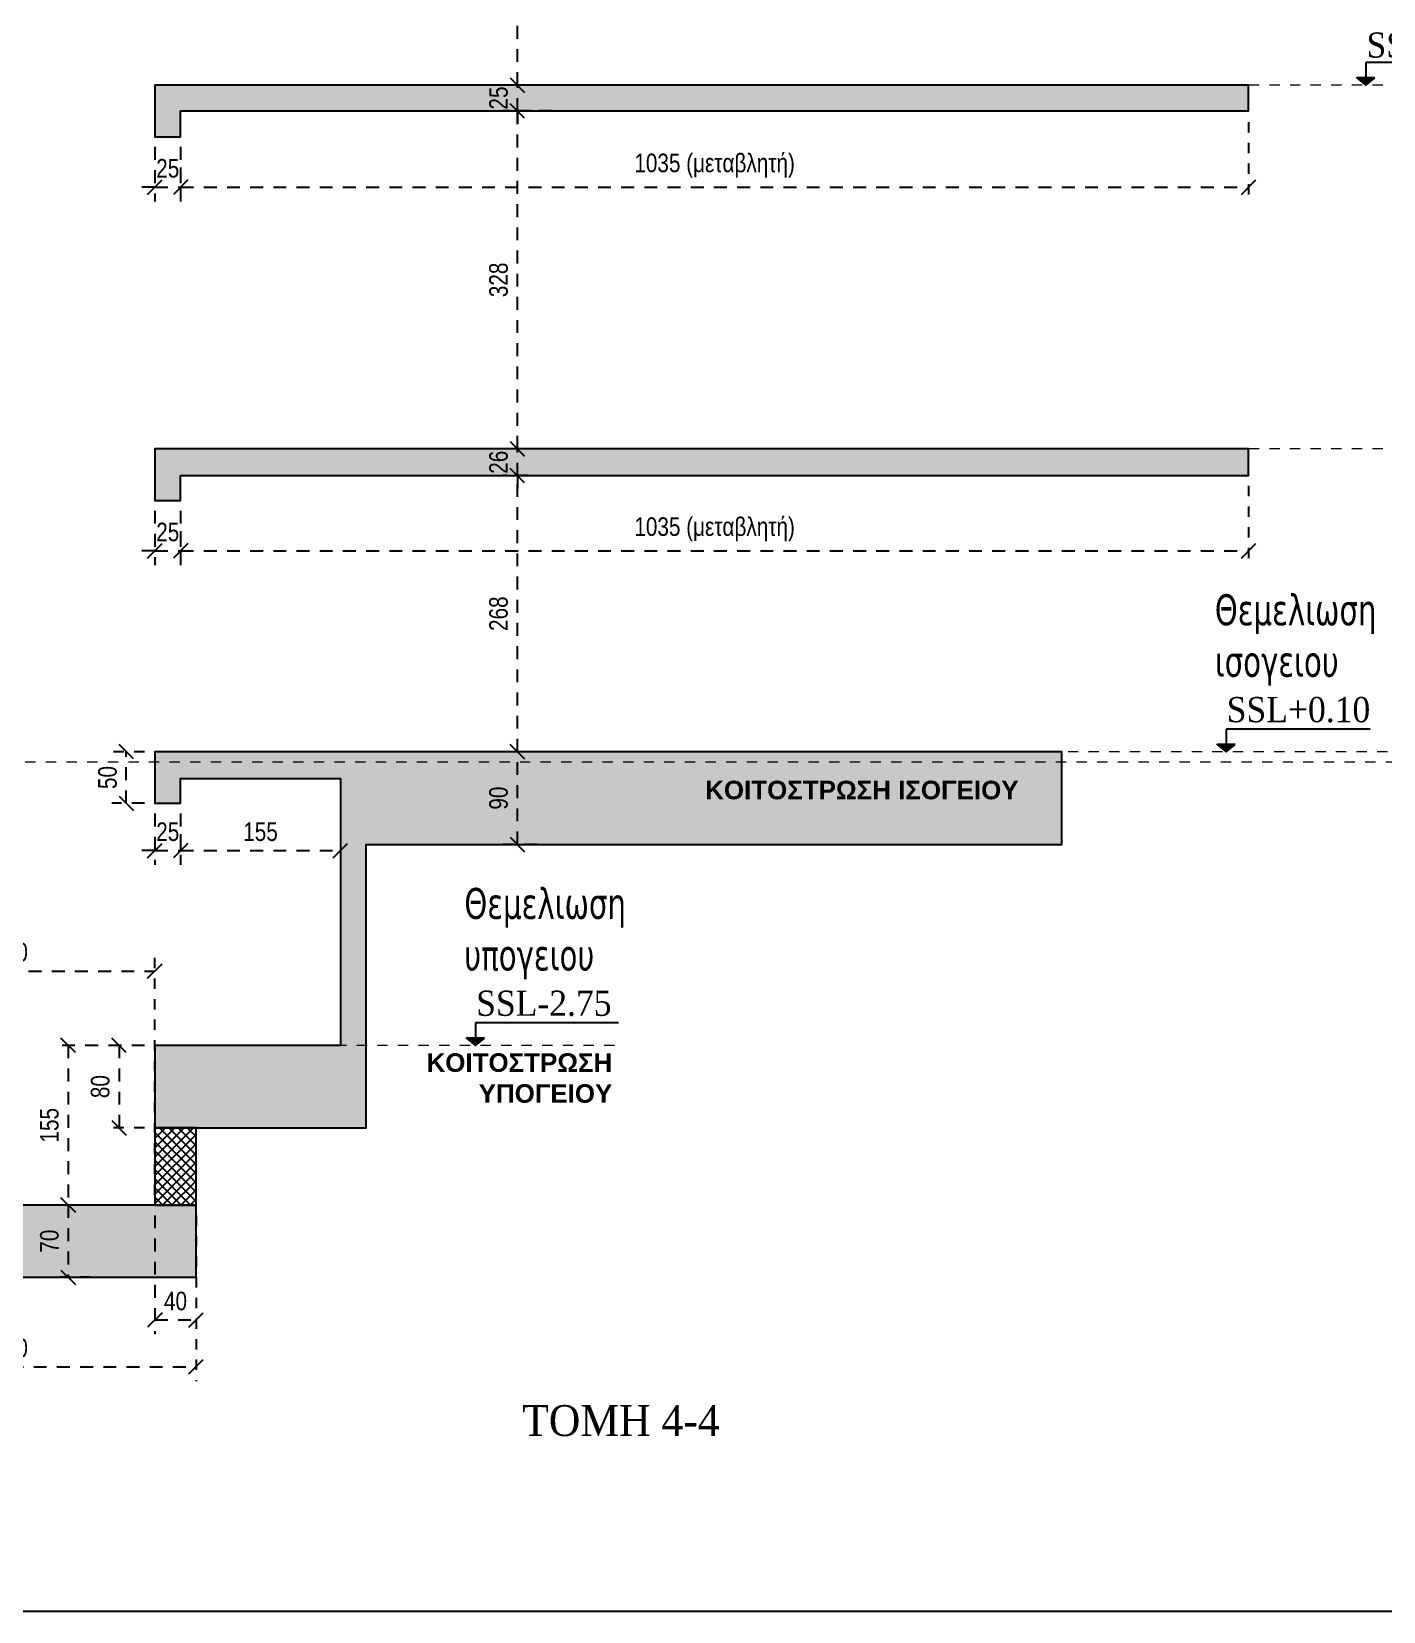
# Model space of a CAD drawing. Header units: millimetres. Extents: x -2171 to 1563, y -1758 to -1505.
# Drawn here: x 1088.12 to 1101.23, y -1630.29 to -1614.96 of the extents above; entities that cross this region are included whole.
import ezdxf
from ezdxf.enums import TextEntityAlignment as Align

# ---------------------------------------------------------------- set-up
doc = ezdxf.new("R2010")
doc.units = ezdxf.units.MM
doc.header["$PDMODE"] = 32
for name, pattern in [('DASHED2', [0.375, 0.25, -0.125]), ('DOT', [0.025, 0, -0.025]), ('HIDDEN', [0.375, 0.25, -0.125]), ('HIDDEN2', [0.1875, 0.125, -0.0625])]:
    doc.linetypes.add(name, pattern=pattern)
doc.layers.get('Defpoints').update_dxf_attribs({"color": 6})
for name, color, linetype in [('-S_TEXT', 3, 'Continuous'), ('A-TEXT', 7, 'Continuous'), ('AM_5', 7, 'Continuous'), ('Col_Det_0', 7, 'Continuous'), ('Fill_Col_0', 8, 'Continuous'), ('Sect_Dim', 7, 'Continuous'), ('Sect_Fill', 7, 'Continuous'), ('Sect_Line_Bold', 7, 'Continuous'), ('Sect_Texts', 7, 'Continuous')]:
    doc.layers.add(name, color=color, linetype=linetype)
doc.layers.add('A-ANNO-DIMS', color=1, linetype='Continuous', lineweight=9)
doc.styles.add('1-100', font='arial.ttf', dxfattribs={"width": 0.8})
doc.styles.add('GR-SIMPL', font='GR-SIMPL.shx', dxfattribs={"width": 0.8})
doc.styles.add('S1TmsNwRmn11_b_934_161', font='times.ttf', dxfattribs={"width": 0.933629, "height": 0.001087})
doc.styles.add('S1TmsNwRmn1813_b_934_161', font='times.ttf', dxfattribs={"width": 0.933629, "height": 0.18125})
doc.styles.get("Standard").update_dxf_attribs({"font": 'tahoma.ttf'})
doc.dimstyles.new('Copy of 1-100', dxfattribs={"dimtxt": 0.18, "dimasz": 0.14, "dimexe": 0.14, "dimexo": 0.1, "dimgap": 0.09, "dimtad": 1, "dimdec": 0, "dimlfac": 100, "dimrnd": 5, "dimzin": 5, "dimdsep": 46, "dimtxsty": '1-100', "dimblk": 'OBLIQUE', "dimcen": 0.09, "dimclrd": 1, "dimclre": 1, "dimclrt": 2, "dimadec": 0, "dimazin": 0, "dimtfac": 1, "dimtdec": 0, "dimtix": 1, "dimtmove": 2, "dimatfit": 3, "dimfxl": 5, "dimfxlon": 1, "dimtolj": 1, "dimtzin": 5, "dimarcsym": 0})

# ---------------------------------------------------------------- blocks, each defined once
blk = doc.blocks.new('_Oblique')
at = {"color": 0, "linetype": 'ByBlock', "lineweight": -2}
blk.add_line((-0.5, -0.5), (0.5, 0.5), dxfattribs=at)
blk = doc.blocks.new('*D1087')
at = {"layer": 'AM_5', "color": 1, "linetype": 'HIDDEN', "lineweight": -2, "ltscale": 0.5, "transparency": 16777216}
blk.add_line((1086.113, -1626.451), (1086.113, -1628.06), dxfattribs=at)
at = {"layer": 'AM_5', "color": 1, "linetype": 'HIDDEN2', "lineweight": -2, "ltscale": 0.5, "transparency": 16777216}
blk.add_line((1089.713, -1626.451), (1089.713, -1628.06), dxfattribs=at)
at = {"layer": 'AM_5', "color": 1, "linetype": 'DASHED2', "lineweight": -2, "ltscale": 0.5, "transparency": 16777216}
blk.add_line((1086.113, -1627.92), (1089.713, -1627.92), dxfattribs=at)
at = {"layer": 'Defpoints', "color": 0, "ltscale": 0.5, "transparency": 16777216}
for p in [(1086.113, -1626.351), (1089.713, -1626.351), (1089.713, -1627.92)]:
    blk.add_point(p, dxfattribs=at)
at = {"layer": 'AM_5', "color": 1, "lineweight": -2, "ltscale": 0.5, "transparency": 16777216, "xscale": 0.14, "yscale": 0.14, "zscale": 0.14, "rotation": 180}
blk.add_blockref('_Oblique', (1086.113, -1627.92), dxfattribs=at)
at = {"layer": 'AM_5', "color": 1, "lineweight": -2, "ltscale": 0.5, "transparency": 16777216, "xscale": 0.14, "yscale": 0.14, "zscale": 0.14}
blk.add_blockref('_Oblique', (1089.713, -1627.92), dxfattribs=at)
at = {"layer": 'AM_5', "color": 2, "ltscale": 0.5, "transparency": 16777216, "insert": (1087.913, -1627.738), "char_height": 0.18, "attachment_point": 5, "style": '1-100'}
blk.add_mtext('\\A1;360', dxfattribs=at)
blk = doc.blocks.new('*D2204')
at = {"layer": 'AM_5', "color": 1, "linetype": 'HIDDEN2', "lineweight": -2, "ltscale": 0.5, "transparency": 16777216}
blk.add_line((1093.072, -1621.951), (1092.69, -1621.951), dxfattribs=at)
at = {"layer": 'AM_5', "color": 1, "linetype": 'DASHED2', "lineweight": -2, "ltscale": 0.5, "transparency": 16777216}
blk.add_line((1092.83, -1622.851), (1092.83, -1621.951), dxfattribs=at)
at = {"layer": 'AM_5', "color": 1, "linetype": 'HIDDEN', "lineweight": -2, "ltscale": 0.5, "transparency": 16777216}
blk.add_line((1093.022, -1622.851), (1092.69, -1622.851), dxfattribs=at)
at = {"layer": 'Defpoints', "color": 0, "ltscale": 0.5, "transparency": 16777216}
for p in [(1092.83, -1621.951), (1093.172, -1621.951), (1093.122, -1622.851)]:
    blk.add_point(p, dxfattribs=at)
at = {"layer": 'AM_5', "color": 1, "lineweight": -2, "ltscale": 0.5, "transparency": 16777216, "xscale": 0.14, "yscale": 0.14, "zscale": 0.14}
for p, rotation in [((1092.83, -1621.951), 90), ((1092.83, -1622.851), 270)]:
    blk.add_blockref('_Oblique', p, dxfattribs=dict(at, rotation=rotation))
at = {"layer": 'AM_5', "color": 2, "ltscale": 0.5, "transparency": 16777216, "insert": (1092.648, -1622.401), "char_height": 0.18, "attachment_point": 5, "rotation": 90, "style": '1-100'}
blk.add_mtext('\\A1;90', dxfattribs=at)
blk = doc.blocks.new('*D1091')
at = {"layer": 'AM_5', "color": 1, "linetype": 'HIDDEN2', "lineweight": -2, "ltscale": 0.5, "transparency": 16777216}
blk.add_line((1092.93, -1619.271), (1092.69, -1619.271), dxfattribs=at)
at = {"layer": 'AM_5', "color": 1, "linetype": 'DASHED2', "lineweight": -2, "ltscale": 0.5, "transparency": 16777216}
blk.add_line((1092.83, -1621.951), (1092.83, -1619.271), dxfattribs=at)
at = {"layer": 'AM_5', "color": 1, "linetype": 'HIDDEN', "lineweight": -2, "ltscale": 0.5, "transparency": 16777216}
blk.add_line((1093.072, -1621.951), (1092.69, -1621.951), dxfattribs=at)
at = {"layer": 'Defpoints', "color": 0, "ltscale": 0.5, "transparency": 16777216}
for p in [(1092.83, -1619.271), (1093.03, -1619.271), (1093.172, -1621.951)]:
    blk.add_point(p, dxfattribs=at)
at = {"layer": 'AM_5', "color": 1, "lineweight": -2, "ltscale": 0.5, "transparency": 16777216, "xscale": 0.14, "yscale": 0.14, "zscale": 0.14}
for p, rotation in [((1092.83, -1619.271), 90), ((1092.83, -1621.951), 270)]:
    blk.add_blockref('_Oblique', p, dxfattribs=dict(at, rotation=rotation))
at = {"layer": 'AM_5', "color": 2, "ltscale": 0.5, "transparency": 16777216, "insert": (1092.648, -1620.611), "char_height": 0.18, "attachment_point": 5, "rotation": 90, "style": '1-100'}
blk.add_mtext('\\A1;268', dxfattribs=at)
blk = doc.blocks.new('*D1092')
at = {"layer": 'AM_5', "color": 1, "linetype": 'DASHED2', "lineweight": -2, "ltscale": 0.5, "transparency": 16777216}
for p, q in [((1092.83, -1619.011), (1092.83, -1618.871)), ((1092.83, -1619.271), (1092.83, -1619.011)), ((1092.83, -1619.271), (1092.83, -1619.411))]:
    blk.add_line(p, q, dxfattribs=at)
at = {"layer": 'AM_5', "color": 1, "linetype": 'HIDDEN2', "lineweight": -2, "ltscale": 0.5, "transparency": 16777216}
blk.add_line((1092.93, -1619.011), (1092.69, -1619.011), dxfattribs=at)
at = {"layer": 'AM_5', "color": 1, "linetype": 'HIDDEN', "lineweight": -2, "ltscale": 0.5, "transparency": 16777216}
blk.add_line((1092.93, -1619.271), (1092.69, -1619.271), dxfattribs=at)
at = {"layer": 'Defpoints', "color": 0, "ltscale": 0.5, "transparency": 16777216}
for p in [(1092.83, -1619.011), (1093.03, -1619.011), (1093.03, -1619.271)]:
    blk.add_point(p, dxfattribs=at)
at = {"layer": 'AM_5', "color": 1, "lineweight": -2, "ltscale": 0.5, "transparency": 16777216, "xscale": 0.14, "yscale": 0.14, "zscale": 0.14}
for p, rotation in [((1092.83, -1619.011), 270), ((1092.83, -1619.271), 90)]:
    blk.add_blockref('_Oblique', p, dxfattribs=dict(at, rotation=rotation))
at = {"layer": 'AM_5', "color": 2, "ltscale": 0.5, "transparency": 16777216, "insert": (1092.648, -1619.141), "char_height": 0.18, "attachment_point": 5, "rotation": 90, "style": '1-100'}
blk.add_mtext('\\A1;26', dxfattribs=at)
blk = doc.blocks.new('*D1093')
at = {"layer": 'AM_5', "color": 1, "linetype": 'HIDDEN2', "lineweight": -2, "ltscale": 0.5, "transparency": 16777216}
blk.add_line((1093.165, -1615.731), (1092.69, -1615.731), dxfattribs=at)
at = {"layer": 'AM_5', "color": 1, "linetype": 'DASHED2', "lineweight": -2, "ltscale": 0.5, "transparency": 16777216}
blk.add_line((1092.83, -1619.011), (1092.83, -1615.731), dxfattribs=at)
at = {"layer": 'AM_5', "color": 1, "linetype": 'HIDDEN', "lineweight": -2, "ltscale": 0.5, "transparency": 16777216}
blk.add_line((1092.93, -1619.011), (1092.69, -1619.011), dxfattribs=at)
at = {"layer": 'Defpoints', "color": 0, "ltscale": 0.5, "transparency": 16777216}
for p in [(1092.83, -1615.731), (1093.265, -1615.731), (1093.03, -1619.011)]:
    blk.add_point(p, dxfattribs=at)
at = {"layer": 'AM_5', "color": 1, "lineweight": -2, "ltscale": 0.5, "transparency": 16777216, "xscale": 0.14, "yscale": 0.14, "zscale": 0.14}
for p, rotation in [((1092.83, -1615.731), 90), ((1092.83, -1619.011), 270)]:
    blk.add_blockref('_Oblique', p, dxfattribs=dict(at, rotation=rotation))
at = {"layer": 'AM_5', "color": 2, "ltscale": 0.5, "transparency": 16777216, "insert": (1092.648, -1617.371), "char_height": 0.18, "attachment_point": 5, "rotation": 90, "style": '1-100'}
blk.add_mtext('\\A1;328', dxfattribs=at)
blk = doc.blocks.new('*D1094')
at = {"layer": 'AM_5', "color": 1, "linetype": 'DASHED2', "lineweight": -2, "ltscale": 0.5, "transparency": 16777216}
for p, q in [((1092.83, -1615.481), (1092.83, -1615.341)), ((1092.83, -1615.731), (1092.83, -1615.481)), ((1092.83, -1615.731), (1092.83, -1615.871))]:
    blk.add_line(p, q, dxfattribs=at)
at = {"layer": 'AM_5', "color": 1, "linetype": 'HIDDEN2', "lineweight": -2, "ltscale": 0.5, "transparency": 16777216}
blk.add_line((1093.116, -1615.481), (1092.69, -1615.481), dxfattribs=at)
at = {"layer": 'AM_5', "color": 1, "linetype": 'HIDDEN', "lineweight": -2, "ltscale": 0.5, "transparency": 16777216}
blk.add_line((1093.165, -1615.731), (1092.69, -1615.731), dxfattribs=at)
at = {"layer": 'Defpoints', "color": 0, "ltscale": 0.5, "transparency": 16777216}
for p in [(1092.83, -1615.481), (1093.216, -1615.481), (1093.265, -1615.731)]:
    blk.add_point(p, dxfattribs=at)
at = {"layer": 'AM_5', "color": 1, "lineweight": -2, "ltscale": 0.5, "transparency": 16777216, "xscale": 0.14, "yscale": 0.14, "zscale": 0.14}
for p, rotation in [((1092.83, -1615.481), 270), ((1092.83, -1615.731), 90)]:
    blk.add_blockref('_Oblique', p, dxfattribs=dict(at, rotation=rotation))
at = {"layer": 'AM_5', "color": 2, "ltscale": 0.5, "transparency": 16777216, "insert": (1092.648, -1615.606), "char_height": 0.18, "attachment_point": 5, "rotation": 90, "style": '1-100'}
blk.add_mtext('\\A1;25', dxfattribs=at)
blk = doc.blocks.new('*D1095')
at = {"layer": 'AM_5', "color": 1, "linetype": 'HIDDEN2', "lineweight": -2, "ltscale": 0.5, "transparency": 16777216}
blk.add_line((1093.186, -1612.231), (1092.69, -1612.231), dxfattribs=at)
at = {"layer": 'AM_5', "color": 1, "linetype": 'DASHED2', "lineweight": -2, "ltscale": 0.5, "transparency": 16777216}
blk.add_line((1092.83, -1615.481), (1092.83, -1612.231), dxfattribs=at)
at = {"layer": 'AM_5', "color": 1, "linetype": 'HIDDEN', "lineweight": -2, "ltscale": 0.5, "transparency": 16777216}
blk.add_line((1093.116, -1615.481), (1092.69, -1615.481), dxfattribs=at)
at = {"layer": 'Defpoints', "color": 0, "ltscale": 0.5, "transparency": 16777216}
for p in [(1092.83, -1612.231), (1093.286, -1612.231), (1093.216, -1615.481)]:
    blk.add_point(p, dxfattribs=at)
at = {"layer": 'AM_5', "color": 1, "lineweight": -2, "ltscale": 0.5, "transparency": 16777216, "xscale": 0.14, "yscale": 0.14, "zscale": 0.14}
for p, rotation in [((1092.83, -1612.231), 90), ((1092.83, -1615.481), 270)]:
    blk.add_blockref('_Oblique', p, dxfattribs=dict(at, rotation=rotation))
at = {"layer": 'AM_5', "color": 2, "ltscale": 0.5, "transparency": 16777216, "insert": (1092.648, -1613.856), "char_height": 0.18, "attachment_point": 5, "rotation": 90, "style": '1-100'}
blk.add_mtext('\\A1;325', dxfattribs=at)
blk = doc.blocks.new('*D1122')
at = {"layer": 'AM_5', "color": 1, "linetype": 'HIDDEN', "lineweight": -2, "ltscale": 0.5, "transparency": 16777216}
blk.add_line((1089.313, -1616.081), (1089.313, -1616.611), dxfattribs=at)
at = {"layer": 'AM_5', "color": 1, "linetype": 'HIDDEN2', "lineweight": -2, "ltscale": 0.5, "transparency": 16777216}
blk.add_line((1089.563, -1616.081), (1089.563, -1616.611), dxfattribs=at)
at = {"layer": 'AM_5', "color": 1, "linetype": 'DASHED2', "lineweight": -2, "ltscale": 0.5, "transparency": 16777216}
for p, q in [((1089.313, -1616.471), (1089.173, -1616.471)), ((1089.313, -1616.471), (1089.563, -1616.471)), ((1089.563, -1616.471), (1089.703, -1616.471))]:
    blk.add_line(p, q, dxfattribs=at)
at = {"layer": 'Defpoints', "color": 0, "ltscale": 0.5, "transparency": 16777216}
for p in [(1089.313, -1615.981), (1089.563, -1615.981), (1089.563, -1616.471)]:
    blk.add_point(p, dxfattribs=at)
at = {"layer": 'AM_5', "color": 1, "lineweight": -2, "ltscale": 0.5, "transparency": 16777216, "xscale": 0.14, "yscale": 0.14, "zscale": 0.14}
blk.add_blockref('_Oblique', (1089.313, -1616.471), dxfattribs=at)
at = {"layer": 'AM_5', "color": 1, "lineweight": -2, "ltscale": 0.5, "transparency": 16777216, "xscale": 0.14, "yscale": 0.14, "zscale": 0.14, "rotation": 180}
blk.add_blockref('_Oblique', (1089.563, -1616.471), dxfattribs=at)
at = {"layer": 'AM_5', "color": 2, "ltscale": 0.5, "transparency": 16777216, "insert": (1089.438, -1616.289), "char_height": 0.18, "attachment_point": 5, "style": '1-100'}
blk.add_mtext('\\A1;25', dxfattribs=at)
blk = doc.blocks.new('*D1123')
at = {"layer": 'AM_5', "color": 1, "linetype": 'HIDDEN2', "lineweight": -2, "ltscale": 0.5, "transparency": 16777216}
blk.add_line((1099.925, -1615.841), (1099.925, -1616.611), dxfattribs=at)
at = {"layer": 'AM_5', "color": 1, "linetype": 'HIDDEN', "lineweight": -2, "ltscale": 0.5, "transparency": 16777216}
blk.add_line((1089.563, -1616.081), (1089.563, -1616.611), dxfattribs=at)
at = {"layer": 'AM_5', "color": 1, "linetype": 'DASHED2', "lineweight": -2, "ltscale": 0.5, "transparency": 16777216}
blk.add_line((1089.563, -1616.471), (1099.925, -1616.471), dxfattribs=at)
at = {"layer": 'Defpoints', "color": 0, "ltscale": 0.5, "transparency": 16777216}
for p in [(1099.925, -1615.741), (1089.563, -1615.981), (1099.925, -1616.471)]:
    blk.add_point(p, dxfattribs=at)
at = {"layer": 'AM_5', "color": 1, "lineweight": -2, "ltscale": 0.5, "transparency": 16777216, "xscale": 0.14, "yscale": 0.14, "zscale": 0.14, "rotation": 180}
blk.add_blockref('_Oblique', (1089.563, -1616.471), dxfattribs=at)
at = {"layer": 'AM_5', "color": 1, "lineweight": -2, "ltscale": 0.5, "transparency": 16777216, "xscale": 0.14, "yscale": 0.14, "zscale": 0.14}
blk.add_blockref('_Oblique', (1099.925, -1616.471), dxfattribs=at)
at = {"layer": 'AM_5', "color": 2, "ltscale": 0.5, "transparency": 16777216, "insert": (1094.744, -1616.263), "char_height": 0.18, "attachment_point": 5, "style": '1-100'}
blk.add_mtext('\\A1;1035 (μεταβλητή)', dxfattribs=at)
blk = doc.blocks.new('*D1124')
at = {"layer": 'AM_5', "color": 1, "linetype": 'HIDDEN', "lineweight": -2, "ltscale": 0.5, "transparency": 16777216}
blk.add_line((1089.313, -1619.611), (1089.313, -1620.141), dxfattribs=at)
at = {"layer": 'AM_5', "color": 1, "linetype": 'HIDDEN2', "lineweight": -2, "ltscale": 0.5, "transparency": 16777216}
blk.add_line((1089.563, -1619.611), (1089.563, -1620.141), dxfattribs=at)
at = {"layer": 'AM_5', "color": 1, "linetype": 'DASHED2', "lineweight": -2, "ltscale": 0.5, "transparency": 16777216}
for p, q in [((1089.313, -1620.001), (1089.173, -1620.001)), ((1089.313, -1620.001), (1089.563, -1620.001)), ((1089.563, -1620.001), (1089.703, -1620.001))]:
    blk.add_line(p, q, dxfattribs=at)
at = {"layer": 'Defpoints', "color": 0, "ltscale": 0.5, "transparency": 16777216}
for p in [(1089.313, -1619.511), (1089.563, -1619.511), (1089.563, -1620.001)]:
    blk.add_point(p, dxfattribs=at)
at = {"layer": 'AM_5', "color": 1, "lineweight": -2, "ltscale": 0.5, "transparency": 16777216, "xscale": 0.14, "yscale": 0.14, "zscale": 0.14}
blk.add_blockref('_Oblique', (1089.313, -1620.001), dxfattribs=at)
at = {"layer": 'AM_5', "color": 1, "lineweight": -2, "ltscale": 0.5, "transparency": 16777216, "xscale": 0.14, "yscale": 0.14, "zscale": 0.14, "rotation": 180}
blk.add_blockref('_Oblique', (1089.563, -1620.001), dxfattribs=at)
at = {"layer": 'AM_5', "color": 2, "ltscale": 0.5, "transparency": 16777216, "insert": (1089.438, -1619.819), "char_height": 0.18, "attachment_point": 5, "style": '1-100'}
blk.add_mtext('\\A1;25', dxfattribs=at)
blk = doc.blocks.new('*D1125')
at = {"layer": 'AM_5', "color": 1, "linetype": 'HIDDEN2', "lineweight": -2, "ltscale": 0.5, "transparency": 16777216}
blk.add_line((1099.925, -1619.371), (1099.925, -1620.141), dxfattribs=at)
at = {"layer": 'AM_5', "color": 1, "linetype": 'HIDDEN', "lineweight": -2, "ltscale": 0.5, "transparency": 16777216}
blk.add_line((1089.563, -1619.611), (1089.563, -1620.141), dxfattribs=at)
at = {"layer": 'AM_5', "color": 1, "linetype": 'DASHED2', "lineweight": -2, "ltscale": 0.5, "transparency": 16777216}
blk.add_line((1089.563, -1620.001), (1099.925, -1620.001), dxfattribs=at)
at = {"layer": 'Defpoints', "color": 0, "ltscale": 0.5, "transparency": 16777216}
for p in [(1099.925, -1619.271), (1089.563, -1619.511), (1099.925, -1620.001)]:
    blk.add_point(p, dxfattribs=at)
at = {"layer": 'AM_5', "color": 1, "lineweight": -2, "ltscale": 0.5, "transparency": 16777216, "xscale": 0.14, "yscale": 0.14, "zscale": 0.14, "rotation": 180}
blk.add_blockref('_Oblique', (1089.563, -1620.001), dxfattribs=at)
at = {"layer": 'AM_5', "color": 1, "lineweight": -2, "ltscale": 0.5, "transparency": 16777216, "xscale": 0.14, "yscale": 0.14, "zscale": 0.14}
blk.add_blockref('_Oblique', (1099.925, -1620.001), dxfattribs=at)
at = {"layer": 'AM_5', "color": 2, "ltscale": 0.5, "transparency": 16777216, "insert": (1094.744, -1619.793), "char_height": 0.18, "attachment_point": 5, "style": '1-100'}
blk.add_mtext('\\A1;1035 (μεταβλητή)', dxfattribs=at)
blk = doc.blocks.new('*D1126')
at = {"layer": 'AM_5', "color": 1, "linetype": 'HIDDEN2', "lineweight": -2, "ltscale": 0.5, "transparency": 16777216}
blk.add_line((1089.213, -1621.951), (1088.896, -1621.951), dxfattribs=at)
at = {"layer": 'AM_5', "color": 1, "linetype": 'DASHED2', "lineweight": -2, "ltscale": 0.5, "transparency": 16777216}
blk.add_line((1089.036, -1622.451), (1089.036, -1621.951), dxfattribs=at)
at = {"layer": 'AM_5', "color": 1, "linetype": 'HIDDEN', "lineweight": -2, "ltscale": 0.5, "transparency": 16777216}
blk.add_line((1089.213, -1622.451), (1088.896, -1622.451), dxfattribs=at)
at = {"layer": 'Defpoints', "color": 0, "ltscale": 0.5, "transparency": 16777216}
for p in [(1089.036, -1621.951), (1089.313, -1621.951), (1089.313, -1622.451)]:
    blk.add_point(p, dxfattribs=at)
at = {"layer": 'AM_5', "color": 1, "lineweight": -2, "ltscale": 0.5, "transparency": 16777216, "xscale": 0.14, "yscale": 0.14, "zscale": 0.14}
for p, rotation in [((1089.036, -1621.951), 90), ((1089.036, -1622.451), 270)]:
    blk.add_blockref('_Oblique', p, dxfattribs=dict(at, rotation=rotation))
at = {"layer": 'AM_5', "color": 2, "ltscale": 0.5, "transparency": 16777216, "insert": (1088.854, -1622.201), "char_height": 0.18, "attachment_point": 5, "rotation": 90, "style": '1-100'}
blk.add_mtext('\\A1;50', dxfattribs=at)
blk = doc.blocks.new('*D1127')
at = {"layer": 'AM_5', "color": 1, "linetype": 'HIDDEN', "lineweight": -2, "ltscale": 0.5, "transparency": 16777216}
blk.add_line((1089.313, -1622.551), (1089.313, -1623.05), dxfattribs=at)
at = {"layer": 'AM_5', "color": 1, "linetype": 'HIDDEN2', "lineweight": -2, "ltscale": 0.5, "transparency": 16777216}
blk.add_line((1089.563, -1622.551), (1089.563, -1623.05), dxfattribs=at)
at = {"layer": 'AM_5', "color": 1, "linetype": 'DASHED2', "lineweight": -2, "ltscale": 0.5, "transparency": 16777216}
for p, q in [((1089.313, -1622.91), (1089.173, -1622.91)), ((1089.313, -1622.91), (1089.563, -1622.91)), ((1089.563, -1622.91), (1089.703, -1622.91))]:
    blk.add_line(p, q, dxfattribs=at)
at = {"layer": 'Defpoints', "color": 0, "ltscale": 0.5, "transparency": 16777216}
for p in [(1089.313, -1622.451), (1089.563, -1622.451), (1089.563, -1622.91)]:
    blk.add_point(p, dxfattribs=at)
at = {"layer": 'AM_5', "color": 1, "lineweight": -2, "ltscale": 0.5, "transparency": 16777216, "xscale": 0.14, "yscale": 0.14, "zscale": 0.14}
blk.add_blockref('_Oblique', (1089.313, -1622.91), dxfattribs=at)
at = {"layer": 'AM_5', "color": 1, "lineweight": -2, "ltscale": 0.5, "transparency": 16777216, "xscale": 0.14, "yscale": 0.14, "zscale": 0.14, "rotation": 180}
blk.add_blockref('_Oblique', (1089.563, -1622.91), dxfattribs=at)
at = {"layer": 'AM_5', "color": 2, "ltscale": 0.5, "transparency": 16777216, "insert": (1089.438, -1622.728), "char_height": 0.18, "attachment_point": 5, "style": '1-100'}
blk.add_mtext('\\A1;25', dxfattribs=at)
blk = doc.blocks.new('*D1128')
at = {"layer": 'AM_5', "color": 1, "linetype": 'HIDDEN', "lineweight": -2, "ltscale": 0.5, "transparency": 16777216}
blk.add_line((1089.563, -1622.551), (1089.563, -1623.05), dxfattribs=at)
at = {"layer": 'AM_5', "color": 1, "linetype": 'DASHED2', "lineweight": -2, "ltscale": 0.5, "transparency": 16777216}
blk.add_line((1089.563, -1622.91), (1091.113, -1622.91), dxfattribs=at)
at = {"layer": 'AM_5', "color": 1, "linetype": 'HIDDEN2', "lineweight": -2, "ltscale": 0.5, "transparency": 16777216}
blk.add_line((1091.113, -1622.91), (1091.113, -1623.05), dxfattribs=at)
at = {"layer": 'Defpoints', "color": 0, "ltscale": 0.5, "transparency": 16777216}
for p in [(1089.563, -1622.451), (1091.113, -1622.846), (1091.113, -1622.91)]:
    blk.add_point(p, dxfattribs=at)
at = {"layer": 'AM_5', "color": 1, "lineweight": -2, "ltscale": 0.5, "transparency": 16777216, "xscale": 0.14, "yscale": 0.14, "zscale": 0.14, "rotation": 180}
blk.add_blockref('_Oblique', (1089.563, -1622.91), dxfattribs=at)
at = {"layer": 'AM_5', "color": 1, "lineweight": -2, "ltscale": 0.5, "transparency": 16777216, "xscale": 0.14, "yscale": 0.14, "zscale": 0.14}
blk.add_blockref('_Oblique', (1091.113, -1622.91), dxfattribs=at)
at = {"layer": 'AM_5', "color": 2, "ltscale": 0.5, "transparency": 16777216, "insert": (1090.338, -1622.728), "char_height": 0.18, "attachment_point": 5, "style": '1-100'}
blk.add_mtext('\\A1;155', dxfattribs=at)
blk = doc.blocks.new('*D2203')
at = {"layer": 'AM_5', "color": 1, "linetype": 'HIDDEN', "lineweight": -2, "ltscale": 0.5, "transparency": 16777216}
blk.add_line((1089.213, -1624.801), (1088.825, -1624.801), dxfattribs=at)
at = {"layer": 'AM_5', "color": 1, "linetype": 'DASHED2', "lineweight": -2, "ltscale": 0.5, "transparency": 16777216}
blk.add_line((1088.965, -1624.801), (1088.965, -1625.601), dxfattribs=at)
at = {"layer": 'AM_5', "color": 1, "linetype": 'HIDDEN2', "lineweight": -2, "ltscale": 0.5, "transparency": 16777216}
blk.add_line((1089.213, -1625.601), (1088.825, -1625.601), dxfattribs=at)
at = {"layer": 'Defpoints', "color": 0, "ltscale": 0.5, "transparency": 16777216}
for p in [(1089.313, -1624.801), (1088.965, -1625.601), (1089.313, -1625.601)]:
    blk.add_point(p, dxfattribs=at)
at = {"layer": 'AM_5', "color": 1, "lineweight": -2, "ltscale": 0.5, "transparency": 16777216, "xscale": 0.14, "yscale": 0.14, "zscale": 0.14}
for p, rotation in [((1088.965, -1624.801), 90), ((1088.965, -1625.601), 270)]:
    blk.add_blockref('_Oblique', p, dxfattribs=dict(at, rotation=rotation))
at = {"layer": 'AM_5', "color": 2, "ltscale": 0.5, "transparency": 16777216, "insert": (1088.783, -1625.201), "char_height": 0.18, "attachment_point": 5, "rotation": 90, "style": '1-100'}
blk.add_mtext('\\A1;80', dxfattribs=at)
blk = doc.blocks.new('*D1129')
at = {"layer": 'AM_5', "color": 1, "linetype": 'HIDDEN', "lineweight": -2, "ltscale": 0.5, "transparency": 16777216}
blk.add_line((1086.513, -1624.314), (1086.513, -1623.939), dxfattribs=at)
at = {"layer": 'AM_5', "color": 1, "linetype": 'HIDDEN2', "lineweight": -2, "ltscale": 0.5, "transparency": 16777216}
blk.add_line((1089.313, -1626.251), (1089.313, -1623.939), dxfattribs=at)
at = {"layer": 'AM_5', "color": 1, "linetype": 'DASHED2', "lineweight": -2, "ltscale": 0.5, "transparency": 16777216}
blk.add_line((1086.513, -1624.079), (1089.313, -1624.079), dxfattribs=at)
at = {"layer": 'Defpoints', "color": 0, "ltscale": 0.5, "transparency": 16777216}
for p in [(1089.313, -1624.079), (1086.513, -1624.414), (1089.313, -1626.351)]:
    blk.add_point(p, dxfattribs=at)
at = {"layer": 'AM_5', "color": 1, "lineweight": -2, "ltscale": 0.5, "transparency": 16777216, "xscale": 0.14, "yscale": 0.14, "zscale": 0.14, "rotation": 180}
blk.add_blockref('_Oblique', (1086.513, -1624.079), dxfattribs=at)
at = {"layer": 'AM_5', "color": 1, "lineweight": -2, "ltscale": 0.5, "transparency": 16777216, "xscale": 0.14, "yscale": 0.14, "zscale": 0.14}
blk.add_blockref('_Oblique', (1089.313, -1624.079), dxfattribs=at)
at = {"layer": 'AM_5', "color": 2, "ltscale": 0.5, "transparency": 16777216, "insert": (1087.913, -1623.897), "char_height": 0.18, "attachment_point": 5, "style": '1-100'}
blk.add_mtext('\\A1;280', dxfattribs=at)
blk = doc.blocks.new('*D1131')
at = {"layer": 'AM_5', "color": 1, "linetype": 'HIDDEN', "lineweight": -2, "ltscale": 0.5, "transparency": 16777216}
blk.add_line((1089.313, -1626.451), (1089.313, -1627.605), dxfattribs=at)
at = {"layer": 'AM_5', "color": 1, "linetype": 'HIDDEN2', "lineweight": -2, "ltscale": 0.5, "transparency": 16777216}
blk.add_line((1089.713, -1626.451), (1089.713, -1627.605), dxfattribs=at)
at = {"layer": 'AM_5', "color": 1, "linetype": 'DASHED2', "lineweight": -2, "ltscale": 0.5, "transparency": 16777216}
blk.add_line((1089.313, -1627.465), (1089.713, -1627.465), dxfattribs=at)
at = {"layer": 'Defpoints', "color": 0, "ltscale": 0.5, "transparency": 16777216}
for p in [(1089.313, -1626.351), (1089.713, -1626.351), (1089.713, -1627.465)]:
    blk.add_point(p, dxfattribs=at)
at = {"layer": 'AM_5', "color": 1, "lineweight": -2, "ltscale": 0.5, "transparency": 16777216, "xscale": 0.14, "yscale": 0.14, "zscale": 0.14, "rotation": 180}
blk.add_blockref('_Oblique', (1089.313, -1627.465), dxfattribs=at)
at = {"layer": 'AM_5', "color": 1, "lineweight": -2, "ltscale": 0.5, "transparency": 16777216, "xscale": 0.14, "yscale": 0.14, "zscale": 0.14}
blk.add_blockref('_Oblique', (1089.713, -1627.465), dxfattribs=at)
at = {"layer": 'AM_5', "color": 2, "ltscale": 0.5, "transparency": 16777216, "insert": (1089.513, -1627.283), "char_height": 0.18, "attachment_point": 5, "style": '1-100'}
blk.add_mtext('\\A1;40', dxfattribs=at)
blk = doc.blocks.new('*D1603')
at = {"layer": 'AM_5', "color": 1, "linetype": 'HIDDEN', "lineweight": -2, "ltscale": 0.5, "transparency": 16777216}
blk.add_line((1089.213, -1624.801), (1088.332, -1624.801), dxfattribs=at)
at = {"layer": 'AM_5', "color": 1, "linetype": 'DASHED2', "lineweight": -2, "ltscale": 0.5, "transparency": 16777216}
blk.add_line((1088.472, -1624.801), (1088.472, -1626.351), dxfattribs=at)
at = {"layer": 'AM_5', "color": 1, "linetype": 'HIDDEN2', "lineweight": -2, "ltscale": 0.5, "transparency": 16777216}
blk.add_line((1089.213, -1626.351), (1088.332, -1626.351), dxfattribs=at)
at = {"layer": 'Defpoints', "color": 0, "ltscale": 0.5, "transparency": 16777216}
for p in [(1089.313, -1624.801), (1088.472, -1626.351), (1089.313, -1626.351)]:
    blk.add_point(p, dxfattribs=at)
at = {"layer": 'AM_5', "color": 1, "lineweight": -2, "ltscale": 0.5, "transparency": 16777216, "xscale": 0.14, "yscale": 0.14, "zscale": 0.14}
for p, rotation in [((1088.472, -1624.801), 90), ((1088.472, -1626.351), 270)]:
    blk.add_blockref('_Oblique', p, dxfattribs=dict(at, rotation=rotation))
at = {"layer": 'AM_5', "color": 2, "ltscale": 0.5, "transparency": 16777216, "insert": (1088.29, -1625.576), "char_height": 0.18, "attachment_point": 5, "rotation": 90, "style": '1-100'}
blk.add_mtext('\\A1;155', dxfattribs=at)
blk = doc.blocks.new('*D1604')
at = {"layer": 'AM_5', "color": 1, "linetype": 'HIDDEN', "lineweight": -2, "ltscale": 0.5, "transparency": 16777216}
blk.add_line((1089.213, -1626.351), (1088.332, -1626.351), dxfattribs=at)
at = {"layer": 'AM_5', "color": 1, "linetype": 'DASHED2', "lineweight": -2, "ltscale": 0.5, "transparency": 16777216}
blk.add_line((1088.472, -1626.351), (1088.472, -1627.051), dxfattribs=at)
at = {"layer": 'AM_5', "color": 1, "linetype": 'HIDDEN2', "lineweight": -2, "ltscale": 0.5, "transparency": 16777216}
blk.add_line((1088.689, -1627.051), (1088.332, -1627.051), dxfattribs=at)
at = {"layer": 'Defpoints', "color": 0, "ltscale": 0.5, "transparency": 16777216}
for p in [(1089.313, -1626.351), (1088.472, -1627.051), (1088.789, -1627.051)]:
    blk.add_point(p, dxfattribs=at)
at = {"layer": 'AM_5', "color": 1, "lineweight": -2, "ltscale": 0.5, "transparency": 16777216, "xscale": 0.14, "yscale": 0.14, "zscale": 0.14}
for p, rotation in [((1088.472, -1626.351), 90), ((1088.472, -1627.051), 270)]:
    blk.add_blockref('_Oblique', p, dxfattribs=dict(at, rotation=rotation))
at = {"layer": 'AM_5', "color": 2, "ltscale": 0.5, "transparency": 16777216, "insert": (1088.29, -1626.701), "char_height": 0.18, "attachment_point": 5, "rotation": 90, "style": '1-100'}
blk.add_mtext('\\A1;70', dxfattribs=at)

msp = doc.modelspace()

# ---------------------------------------------------------------- hatches: boundary and pattern name
at = {"layer": 'Fill_Col_0', "linetype": 'Continuous', "ltscale": 0.5}
h = msp.add_hatch(dxfattribs=at)
h.set_pattern_fill('ANSI37', color=253, scale=0.02)
h.set_pattern_definition([(45, (784.77739, -1575.16172), (-0.04490128, 0.04490128), []), (135, (784.77739, -1575.16172), (-0.04490128, -0.04490128), [])])
h.paths.add_polyline_path([(1089.3127, -1626.351), (1089.7127, -1626.351), (1089.7127, -1625.601), (1089.3127, -1625.601)])
at = {"layer": 'Sect_Dim'}
for points in [[(1101.1515, -1615.411), (1100.9765, -1615.411), (1101.064, -1615.481)], [(1099.7943, -1621.881), (1099.6193, -1621.881), (1099.7068, -1621.951)], [(1092.5122, -1624.731), (1092.3372, -1624.731), (1092.4247, -1624.801)]]:
    msp.add_hatch(color=9, dxfattribs=at).paths.add_polyline_path(points)
at = {"layer": 'Sect_Fill', "ltscale": 0.5, "transparency": 33554572}
h = msp.add_hatch(color=7, dxfattribs=at)
h.dxf.hatch_style = 1
h.paths.add_polyline_path([(1086.1127, -1627.051), (1089.7127, -1627.051), (1089.7127, -1626.351), (1086.5127, -1626.351), (1086.5127, -1621.951), (1086.5127, -1619.011), (1086.5127, -1615.481), (1086.5127, -1611.981), (1086.5127, -1608.481), (1086.5127, -1604.981), (1086.5127, -1601.481), (1086.5127, -1597.981), (1086.5127, -1593.701), (1089.3127, -1593.701), (1089.3127, -1595.231), (1092.2127, -1595.231), (1092.2127, -1595.031), (1091.3603, -1595.031), (1091.3603, -1594.731), (1091.1103, -1594.731), (1091.1103, -1595.031), (1089.5627, -1595.031), (1089.5627, -1593.501), (1086.3877, -1593.501), (1086.2627, -1593.501), (1086.2627, -1597.981), (1085.8627, -1597.981), (1084.0937, -1597.981), (1083.9773, -1597.981), (1083.9773, -1598.241), (1084.0937, -1598.241), (1085.8627, -1598.241), (1086.2627, -1598.241), (1086.2627, -1601.481), (1085.7958, -1601.481), (1085.7958, -1601.741), (1086.2627, -1601.741), (1086.2627, -1604.981), (1085.8627, -1604.981), (1084.0937, -1604.981), (1083.9773, -1604.981), (1083.9773, -1605.231), (1084.0937, -1605.231), (1085.8627, -1605.231), (1086.2627, -1605.231), (1086.2627, -1608.481), (1085.8627, -1608.481), (1084.0937, -1608.481), (1083.9773, -1608.481), (1083.9773, -1608.731), (1084.0937, -1608.731), (1085.8627, -1608.731), (1086.2627, -1608.731), (1086.2627, -1611.981), (1086.1865, -1611.981), (1086.1865, -1612.231), (1086.2627, -1612.231), (1086.2627, -1615.481), (1085.8627, -1615.481), (1084.0937, -1615.481), (1083.9773, -1615.481), (1083.9773, -1615.731), (1084.0937, -1615.731), (1085.8627, -1615.731), (1086.2627, -1615.731), (1086.2627, -1619.011), (1084.4073, -1619.011), (1084.4073, -1619.271), (1086.2627, -1619.271), (1086.2627, -1621.951), (1086.2627, -1626.351), (1086.1127, -1626.351)])
at = {"layer": 'Sect_Fill'}
for points in [[(1089.5627, -1615.731), (1099.9251, -1615.731), (1099.9251, -1615.481), (1089.4377, -1615.481), (1089.3127, -1615.481), (1089.3127, -1615.981), (1089.5627, -1615.981)], [(1089.5627, -1619.271), (1099.9251, -1619.271), (1099.9251, -1619.011), (1089.4377, -1619.011), (1089.3127, -1619.011), (1089.3127, -1619.511), (1089.5627, -1619.511)], [(1091.3627, -1624.801), (1091.3627, -1622.851), (1097.9627, -1622.851), (1098.1127, -1622.851), (1098.1127, -1621.951), (1097.9627, -1621.951), (1091.2377, -1621.951), (1089.4377, -1621.951), (1089.3127, -1621.951), (1089.3127, -1622.451), (1089.5627, -1622.451), (1089.5627, -1622.211), (1091.1127, -1622.211), (1091.1127, -1624.801), (1089.3127, -1624.801), (1089.3127, -1625.601), (1091.1627, -1625.601), (1091.3627, -1625.601)]]:
    msp.add_hatch(color=253, dxfattribs=at).paths.add_polyline_path(points)

# ---------------------------------------------------------------- linework, layer by layer
at = {"layer": '-S_TEXT', "ltscale": 5}
msp.add_lwpolyline([(1054.4286, -1590.2497), (1112.5761, -1590.2497), (1112.5761, -1630.2944), (1054.4286, -1630.2944)], close=True, dxfattribs=at)
at = {"layer": 'A-ANNO-DIMS', "color": 94, "linetype": 'DOT', "ltscale": 1.5}
for p, q in [((1101.8269, -1615.481), (1098.9835, -1615.481)), ((1101.8266, -1619.011), (1098.9835, -1619.011)), ((1104.9558, -1622.051), (1082.0577, -1622.051)), ((1101.673, -1621.951), (1098.1339, -1621.951)), ((1093.7717, -1624.801), (1090.2327, -1624.801))]:
    msp.add_line(p, q, dxfattribs=at)
at = {"layer": 'Col_Det_0', "color": 94, "ltscale": 0.5}
msp.add_lwpolyline([(1089.3127, -1626.351), (1089.7127, -1626.351), (1089.7127, -1625.601), (1089.3127, -1625.601)], close=True, dxfattribs=at)
at = {"layer": 'Sect_Dim', "color": 7}
for points in [[(1102.569, -1615.261), (1101.064, -1615.261)], [(1101.064, -1615.261), (1101.064, -1615.411)], [(1101.1037, -1621.731), (1099.7068, -1621.731)], [(1099.7068, -1621.731), (1099.7068, -1621.881)], [(1093.8106, -1624.581), (1092.4247, -1624.581)], [(1092.4247, -1624.581), (1092.4247, -1624.731)]]:
    msp.add_lwpolyline(points, dxfattribs=at)
for points in [[(1101.1515, -1615.411), (1100.9765, -1615.411), (1101.064, -1615.481)], [(1099.7943, -1621.881), (1099.6193, -1621.881), (1099.7068, -1621.951)], [(1092.5122, -1624.731), (1092.3372, -1624.731), (1092.4247, -1624.801)]]:
    msp.add_lwpolyline(points, close=True, dxfattribs=at)
at = {"layer": 'Sect_Line_Bold', "color": 94}
msp.add_lwpolyline([(1086.2627, -1612.231), (1086.2627, -1615.481), (1085.8627, -1615.481), (1084.0937, -1615.481), (1083.9773, -1615.481), (1083.9773, -1615.731), (1084.0937, -1615.731), (1085.8627, -1615.731), (1086.2627, -1615.731), (1086.2627, -1619.011), (1084.4073, -1619.011), (1084.4073, -1619.271), (1086.2627, -1619.271), (1086.2627, -1621.951), (1086.2627, -1626.351), (1086.1127, -1626.351), (1086.1127, -1627.051), (1089.7127, -1627.051), (1089.7127, -1626.351), (1086.5127, -1626.351), (1086.5127, -1621.951), (1086.5127, -1619.011), (1086.5127, -1615.481), (1086.5127, -1611.981)], dxfattribs=at)
for points in [[(1089.5627, -1615.731), (1099.9251, -1615.731), (1099.9251, -1615.481), (1089.4377, -1615.481), (1089.3127, -1615.481), (1089.3127, -1615.981), (1089.5627, -1615.981)], [(1089.5627, -1619.271), (1099.9251, -1619.271), (1099.9251, -1619.011), (1089.4377, -1619.011), (1089.3127, -1619.011), (1089.3127, -1619.511), (1089.5627, -1619.511)], [(1091.3627, -1624.801), (1091.3627, -1622.851), (1097.9627, -1622.851), (1098.1127, -1622.851), (1098.1127, -1621.951), (1097.9627, -1621.951), (1091.2377, -1621.951), (1089.4377, -1621.951), (1089.3127, -1621.951), (1089.3127, -1622.451), (1089.5627, -1622.451), (1089.5627, -1622.211), (1091.1127, -1622.211), (1091.1127, -1624.801), (1089.3127, -1624.801), (1089.3127, -1625.601), (1091.1627, -1625.601), (1091.3627, -1625.601)]]:
    msp.add_lwpolyline(points, close=True, dxfattribs=at)

# ---------------------------------------------------------------- texts
at = {"layer": '-S_TEXT', "char_height": 0.18, "attachment_point": 3}
for s, heights, insert in [('\\A1;{\\fArial|b1|i0|c161|p34;ΚΟΙΤΟΣΤΡΩΣΗ\\fArial|b1|i0|c0|p34; \\fArial|b1|i0|c161|p34;ΙΣΟΓΕΙΟΥ}', [0.4199], (1097.6931, -1622.2321)), ('\\A1;{\\fArial|b1|i0|c161|p34;ΚΟΙΤΟΣΤΡΩΣΗ \\PΥΠΟΓΕΙΟΥ}', [2.6382], (1093.7514, -1624.8775))]:
    msp.add_mtext_dynamic_manual_height_columns(s, width=4.2167, gutter_width=1.2, heights=heights, dxfattribs=dict(at, insert=insert))
at = {"layer": 'A-TEXT', "color": 3, "char_height": 0.3, "width": 1.143602, "attachment_point": 7, "style": 'GR-SIMPL'}
for s, insert in [('{\\fTahoma|b0|i0|c161|p34;Θεμελιωση\\fTahoma|b0|i0|c0|p34; \\fTahoma|b0|i0|c161|p34;ισογειου}', (1099.5974, -1621.3085)), ('{\\fTahoma|b0|i0|c161|p34;Θεμελιωση\\fTahoma|b0|i0|c0|p34; \\fTahoma|b0|i0|c161|p34;υπογειου}', (1092.3154, -1624.1585))]:
    msp.add_mtext(s, dxfattribs=dict(at, insert=insert))
at = {"layer": 'Sect_Dim', "color": 7, "style": 'S1TmsNwRmn11_b_934_161', "width": 0.933629}
for s, p in [('SSL+6.57', (1101.0695, -1615.0916)), ('SSL+0.10', (1099.7123, -1621.5416)), ('SSL-2.75', (1092.4302, -1624.3916))]:
    msp.add_text(s, height=0.24469, dxfattribs=at).set_placement(p, align=Align.MIDDLE_LEFT)
at = {"layer": 'Sect_Texts', "color": 7, "insert": (1092.8773, -1628.2918), "char_height": 0.3, "width": 10.25, "attachment_point": 1, "style": 'S1TmsNwRmn1813_b_934_161'}
msp.add_mtext('ΤΟΜΗ 4-4', dxfattribs=at)

# ---------------------------------------------------------------- dimensions: what is measured, and where the dimension line sits
at = {"layer": 'AM_5', "ltscale": 0.5}
for base, p1, p2, picture, middle in [((1092.83, -1612.231), (1093.2165, -1615.481), (1093.2859, -1612.231), '*D1095', (1092.6481, -1613.856)), ((1092.83, -1615.481), (1093.2652, -1615.731), (1093.2165, -1615.481), '*D1094', (1092.6481, -1615.606))]:
    dim = msp.add_linear_dim(base=base, p1=p1, p2=p2, angle=90, dimstyle='Copy of 1-100', dxfattribs=at)
    dim.commit()
    dim.dimension.update_dxf_attribs({"geometry": picture, "text_midpoint": middle})
for base, p1, p2, picture, middle in [((1092.83, -1615.731), (1093.0299, -1619.011), (1093.2652, -1615.731), '*D1093', (1092.6481, -1617.371)), ((1092.83, -1619.011), (1093.0299, -1619.271), (1093.0299, -1619.011), '*D1092', (1092.6481, -1619.141)), ((1092.83, -1619.271), (1093.1725, -1621.951), (1093.0299, -1619.271), '*D1091', (1092.6481, -1620.611)), ((1092.83, -1621.951), (1093.1225, -1622.851), (1093.1725, -1621.951), '*D2204', (1092.6481, -1622.401))]:
    dim = msp.add_linear_dim(base=base, p1=p1, p2=p2, angle=90, dimstyle='Copy of 1-100', override={"dimrnd": 0.1}, dxfattribs=at)
    dim.commit()
    dim.dimension.update_dxf_attribs({"geometry": picture, "text_midpoint": middle})
at = {"layer": 'AM_5', "color": 1, "ltscale": 0.5}
for base, p1, p2, picture, middle in [((1099.9251, -1616.4711), (1089.5627, -1615.981), (1099.9251, -1615.741), '*D1123', (1094.7439, -1616.2631)), ((1099.9251, -1620.0011), (1089.5627, -1619.511), (1099.9251, -1619.271), '*D1125', (1094.7439, -1619.7931))]:
    dim = msp.add_linear_dim(base=base, p1=p1, p2=p2, text='<> (μεταβλητή)', dimstyle='Copy of 1-100', dxfattribs=at)
    dim.commit()
    dim.dimension.update_dxf_attribs({"geometry": picture, "text_midpoint": middle})
for base, p1, p2, picture, middle in [((1089.5627, -1616.4711), (1089.3127, -1615.981), (1089.5627, -1615.981), '*D1122', (1089.4377, -1616.2892)), ((1089.5627, -1620.0011), (1089.3127, -1619.511), (1089.5627, -1619.511), '*D1124', (1089.4377, -1619.8192)), ((1089.5627, -1622.91), (1089.3127, -1622.451), (1089.5627, -1622.451), '*D1127', (1089.4377, -1622.7281)), ((1091.1127, -1622.91), (1089.5627, -1622.451), (1091.1127, -1622.8459), '*D1128', (1090.3377, -1622.7281)), ((1089.3127, -1624.0787), (1086.5127, -1624.4136), (1089.3127, -1626.351), '*D1129', (1087.9127, -1623.8968)), ((1089.7127, -1627.9199), (1086.1127, -1626.351), (1089.7127, -1626.351), '*D1087', (1087.9127, -1627.7379)), ((1089.7127, -1627.4649), (1089.3127, -1626.351), (1089.7127, -1626.351), '*D1131', (1089.5127, -1627.283))]:
    dim = msp.add_linear_dim(base=base, p1=p1, p2=p2, dimstyle='Copy of 1-100', dxfattribs=at)
    dim.commit()
    dim.dimension.update_dxf_attribs({"geometry": picture, "text_midpoint": middle})
for base, p1, p2, picture, middle in [((1089.0356, -1621.951), (1089.3127, -1622.451), (1089.3127, -1621.951), '*D1126', (1088.8537, -1622.201)), ((1088.9649, -1625.601), (1089.3127, -1624.801), (1089.3127, -1625.601), '*D2203', (1088.783, -1625.201))]:
    dim = msp.add_linear_dim(base=base, p1=p1, p2=p2, angle=90, dimstyle='Copy of 1-100', dxfattribs=at)
    dim.commit()
    dim.dimension.update_dxf_attribs({"geometry": picture, "text_midpoint": middle})
at = {"layer": 'AM_5', "color": 253, "ltscale": 0.5}
for base, p1, p2, picture, middle in [((1088.4722, -1626.351), (1089.3127, -1624.801), (1089.3127, -1626.351), '*D1603', (1088.2903, -1625.576)), ((1088.4722, -1627.051), (1089.3127, -1626.351), (1088.7889, -1627.051), '*D1604', (1088.2903, -1626.701))]:
    dim = msp.add_linear_dim(base=base, p1=p1, p2=p2, angle=90, dimstyle='Copy of 1-100', dxfattribs=at)
    dim.commit()
    dim.dimension.update_dxf_attribs({"geometry": picture, "text_midpoint": middle})

doc.saveas('drawing.dxf')
